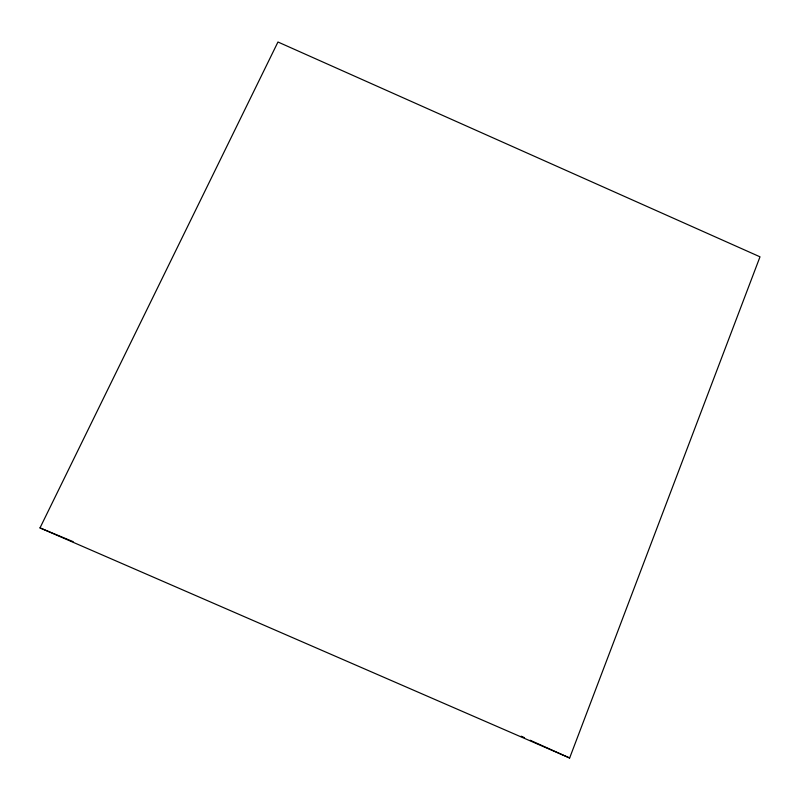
<?xml version="1.0" encoding="UTF-8"?>
<svg xmlns="http://www.w3.org/2000/svg" width="800" height="800" viewBox="0 0 800 800"><rect width="100%" height="100%" fill="white"/><g stroke="black" fill="none" stroke-linecap="round" stroke-linejoin="round"><path stroke-width="1.2" d="M569.64 758L760 256.82L277.96 42L40 527.9L569.64 758L530.19 740.25M40 527.9L73.17 541.68M521.18 736.19L524.56 737.71"/></g></svg>
